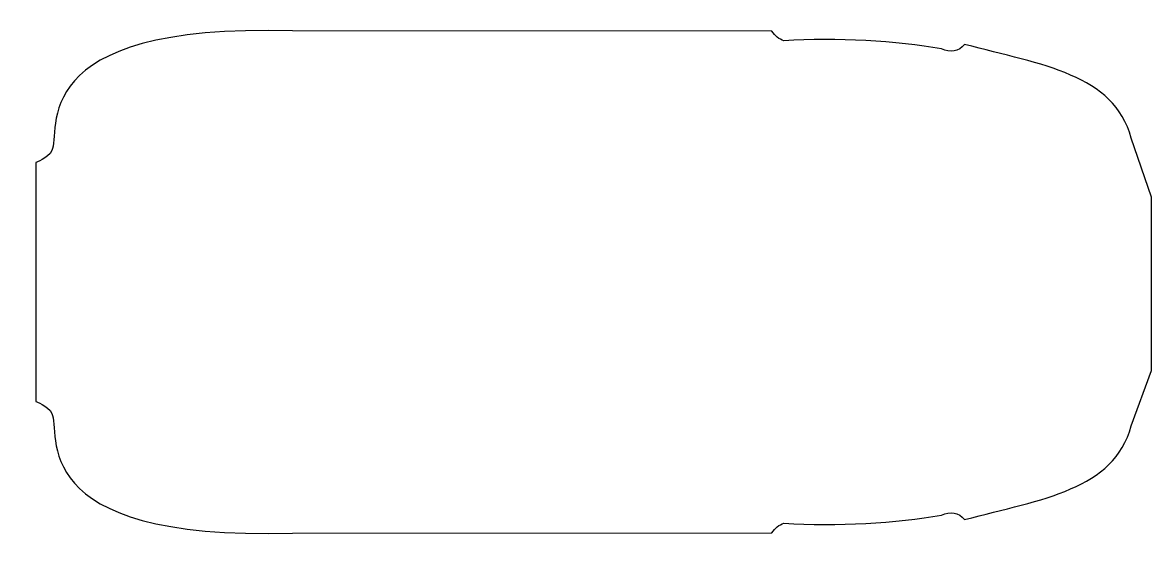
# Model space of a CAD drawing. Header units: millimetres. Extents: x -0.7 to 58.5, y -0.4 to 26.7.
import ezdxf

# ---------------------------------------------------------------- set-up
doc = ezdxf.new("R2010")
doc.units = ezdxf.units.MM
doc.layers.add('Layer_1', color=7, linetype='CONTINUOUS')

msp = doc.modelspace()

# ---------------------------------------------------------------- linework, layer by layer
at = {"layer": 'Layer_1', "color": 7}
for points in [[(38.601926, 26.298432), (13.465859, 26.300977)], [(58.499474, 17.601744), (57.444803, 20.686528)], [(0, 19.403263), (0, 6.898769)], [(57.444803, 5.615459), (58.499474, 8.505938), (58.499474, 17.601744)], [(13.465859, 0.001055), (38.601926, 0.003555)]]:
    msp.add_lwpolyline(points, dxfattribs=at)
for points in [[(13.465859, 26.300977), (-0.687236, 26.741229), (1.331024, 20.991439), (0.850669, 20.038375)], [(39.223359, 25.790309), (38.984059, 25.866139), (38.762298, 26.04136), (38.601926, 26.298432)], [(47.487197, 25.366003), (45.154264, 25.772022), (42.002776, 25.979603), (39.223359, 25.790309)], [(48.699422, 25.599548), (48.393187, 25.223354), (47.954662, 25.151018), (47.487197, 25.366003)], [(57.444803, 20.686528), (56.512673, 24.046749), (52.808386, 24.512674), (48.699422, 25.599548)], [(0.850669, 20.038375), (0.637129, 19.614695), (0, 19.403263), (0, 19.403263)], [(0, 6.898769), (0, 6.898769), (0.637129, 6.687337), (0.850669, 6.263656)], [(0.850669, 6.263656), (1.331024, 5.310592), (-0.687236, -0.439197), (13.465859, 0.001055)], [(48.699422, 0.702438), (52.808386, 1.789312), (56.512673, 2.255238), (57.444803, 5.615459)], [(39.223359, 0.511678), (42.002776, 0.322384), (45.154264, 0.529968), (47.487197, 0.935983)], [(47.487197, 0.935983), (47.954662, 1.150968), (48.393187, 1.078632), (48.699422, 0.702438)], [(38.601926, 0.003555), (38.762298, 0.260627), (38.984059, 0.435848), (39.223359, 0.511678)]]:
    msp.add_open_spline(points, degree=3, dxfattribs=at)

doc.saveas('drawing.dxf')
